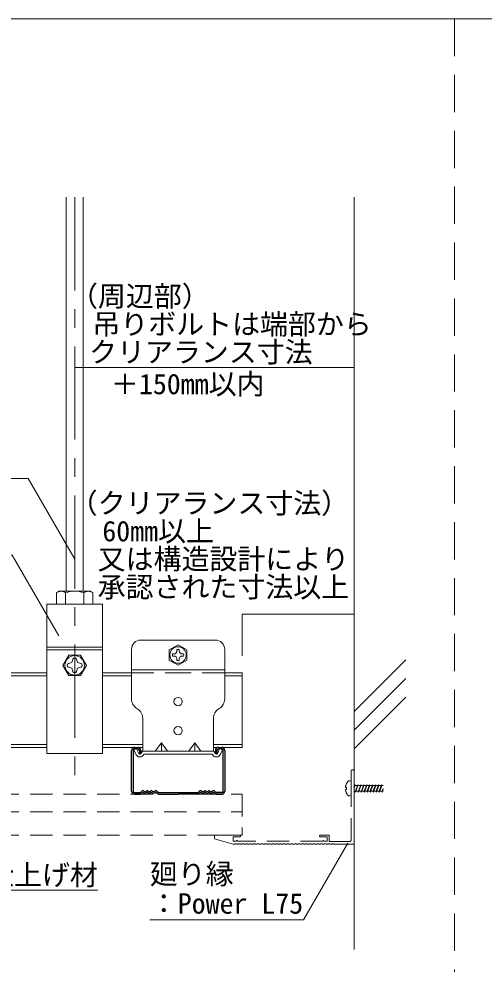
# Model space of a CAD drawing. Units: millimetres on the paper, enlarged 40 times, with parts at other scales. Extents: x -7800 to 7800, y -5578 to 5491.
# Drawn here: x 1333 to 2332, y -4428 to -2400 of the extents above; entities that cross this region are included whole.
import ezdxf
from ezdxf.enums import TextEntityAlignment as Align

# ---------------------------------------------------------------- set-up
doc = ezdxf.new("R2010")
doc.units = ezdxf.units.MM
doc.header["$LTSCALE"] = 40
for name, pattern in [('CHAIN1', [8, 5, -1, 1, -1]), ('DASHED1', [1.8, 1.2, -0.6]), ('DASHED2', [3, 2, -1])]:
    doc.linetypes.add(name, pattern=pattern)
for name, color, linetype, lineweight in [('7-0_中心線', 4, 'CHAIN1', 9), ('7-1_吊り材', 7, 'Continuous', 18), ('7-2_野縁受け', 3, 'Continuous', 18), ('7-3_野縁', 2, 'Continuous', 25), ('7-5_寸法', 7, 'Continuous', 9), ('7-6_文字', 7, 'Continuous', 18), ('7-9_躯体', 4, 'Continuous', 9), ('7-A_クリップ', 7, 'Continuous', 18), ('7-B_ビス', 3, 'Continuous', 18), ('7-C_パネル', 7, 'DASHED1', 18), ('7-D', 4, 'DASHED1', 9), ('7-F', 3, 'DASHED2', 18), ('F-2_太線１', 3, 'Continuous', 18)]:
    doc.layers.add(name, color=color, linetype=linetype, lineweight=lineweight)
doc.styles.add('ＭＳ ゴシック', font='')
doc.styles.get('ＭＳ ゴシック').set_extended_font_data('MS Gothic')

msp = doc.modelspace()

# ---------------------------------------------------------------- linework, layer by layer
at = {"layer": '7-0_中心線'}
msp.add_line((1452.62, -2782.59), (1452.62, -4059.08), dxfattribs=at)
at = {"layer": '7-1_吊り材'}
for p, q in [((1434.62, -2782.59), (1434.62, -3628.05)), ((1470.62, -2782.59), (1470.62, -3628.05)), ((1418.67, -3628.05), (1413.42, -3631.09)), ((1413.42, -3656.05), (1413.42, -3631.09)), ((1418.67, -3628.05), (1486.56, -3628.05)), ((1433.02, -3656.05), (1433.02, -3631.09)), ((1472.22, -3656.05), (1472.22, -3631.09)), ((1486.56, -3628.05), (1491.82, -3631.09)), ((1491.82, -3656.05), (1491.82, -3631.09)), ((1512.62, -3656.05), (1512.62, -3976.05)), ((1392.62, -3748.05), (1512.62, -3748.05)), ((1392.62, -3753.59), (1512.62, -3753.59)), ((1512.62, -3976.05), (1392.62, -3976.05))]:
    msp.add_line(p, q, dxfattribs=at)
at = {"layer": '7-1_吊り材', "color": 4, "lineweight": 9}
for p, q in [((1439.91, -3765.25), (1427.21, -3787.25)), ((1465.32, -3765.25), (1439.91, -3765.25)), ((1478.02, -3787.25), (1465.32, -3765.25)), ((1427.21, -3787.25), (1439.91, -3809.25)), ((1446.62, -3781.25), (1439.45, -3783.43)), ((1446.62, -3793.25), (1439.45, -3791.08)), ((1446.62, -3781.25), (1448.79, -3774.09)), ((1446.62, -3793.25), (1448.79, -3800.41)), ((1458.62, -3781.25), (1456.44, -3774.09)), ((1458.62, -3793.25), (1456.44, -3800.41)), ((1458.62, -3781.25), (1465.78, -3783.43)), ((1458.62, -3793.25), (1465.78, -3791.08)), ((1465.32, -3809.25), (1478.02, -3787.25)), ((1439.91, -3809.25), (1465.32, -3809.25))]:
    msp.add_line(p, q, dxfattribs=at)
at = {"layer": '7-1_吊り材'}
msp.add_lwpolyline([(1392.62, -3976.05), (1392.62, -3656.05), (1512.62, -3656.05)], dxfattribs=at)
at = {"layer": '7-1_吊り材', "color": 4, "lineweight": 9}
msp.add_circle((1452.62, -3787.25), 20.95, dxfattribs=at)
at = {"layer": '7-1_吊り材'}
for centre, radius, start, end in [((1426.23, -3655.14), 27.25, 96.34294, 118.04132), ((1422.55, -3647.56), 19.52, 57.57118, 88.04459), ((1452.62, -3692.92), 64.86, 72.41205, 107.58797), ((1482.68, -3647.56), 19.52, 91.95543, 122.42883), ((1479.01, -3655.14), 27.25, 61.95869, 83.65707)]:
    msp.add_arc(centre, radius, start, end, dxfattribs=at)
at = {"layer": '7-1_吊り材', "color": 4, "lineweight": 9}
for centre, start, end in [((1452.62, -3775.25), 16.8745, 163.12552), ((1440.62, -3787.25), 106.8745, 253.12552), ((1464.62, -3787.25), 286.8745, 73.12552), ((1452.62, -3799.25), 196.8745, 343.12552)]:
    msp.add_arc(centre, 4, start, end, dxfattribs=at)
at = {"layer": '7-2_野縁受け'}
for p, q in [((562.76, -3803.25), (1392.62, -3803.25)), ((562.76, -3809.65), (1392.62, -3809.65)), ((1512.62, -3803.25), (1574.73, -3803.25)), ((1512.62, -3809.65), (1574.73, -3809.65)), ((1774.73, -3803.25), (1812.62, -3803.25)), ((1774.73, -3809.65), (1812.62, -3809.65)), ((1812.62, -3963.25), (1812.62, -3803.25)), ((538.77, -3956.85), (1392.62, -3956.85)), ((538.77, -3963.25), (1392.62, -3963.25)), ((1512.62, -3956.85), (1598.73, -3956.85)), ((1512.62, -3963.25), (1598.73, -3963.25)), ((1750.73, -3963.25), (1812.62, -3963.25)), ((1750.74, -3956.85), (1812.62, -3956.85))]:
    msp.add_line(p, q, dxfattribs=at)
at = {"layer": '7-3_野縁'}
for p, q in [((1574.73, -4056.85), (1574.73, -3969.65)), ((1577.93, -3969.65), (1577.93, -4056.85)), ((1581.13, -3963.25), (1588.33, -3963.25)), ((1588.33, -3966.45), (1581.13, -3966.45)), ((1591.53, -3969.65), (1591.53, -3975.25)), ((1591.53, -3975.25), (1594.73, -3975.25)), ((1594.73, -3969.65), (1594.73, -3975.25)), ((1754.73, -3969.65), (1754.73, -3975.25)), ((1757.93, -3975.25), (1754.73, -3975.25)), ((1757.93, -3969.65), (1757.93, -3975.25)), ((1761.13, -3963.25), (1768.33, -3963.25)), ((1768.33, -3966.45), (1761.13, -3966.45)), ((1771.53, -4056.85), (1771.53, -3969.65)), ((1774.73, -3969.65), (1774.73, -4056.85)), ((1597.34, -4056.64), (1594.51, -4059.47)), ((1628.17, -4056.64), (1631, -4059.47)), ((1721.34, -4056.64), (1718.52, -4059.47)), ((1752.17, -4056.64), (1755, -4059.47)), ((1593.1, -4063.25), (1578.76, -4063.25)), ((1581.13, -4060.05), (1593.1, -4060.05)), ((1581.13, -4063.25), (1593.1, -4063.25)), ((1598.76, -4059.25), (1595.93, -4062.08)), ((1598.76, -4059.25), (1595.93, -4062.08)), ((1626.76, -4059.25), (1629.58, -4062.08)), ((1632.35, -4063.25), (1674.7, -4063.25)), ((1632.41, -4060.05), (1717.1, -4060.05)), ((1717.04, -4063.25), (1674.7, -4063.25)), ((1722.76, -4059.25), (1719.93, -4062.08)), ((1750.76, -4059.25), (1753.59, -4062.08)), ((1750.76, -4059.25), (1753.59, -4062.08)), ((1768.33, -4060.05), (1756.41, -4060.05)), ((1768.33, -4063.25), (1756.41, -4063.25)), ((1756.41, -4063.25), (1770.76, -4063.25))]:
    msp.add_line(p, q, dxfattribs=at)
for centre, radius, start, end in [((1581.13, -3969.65), 6.4, 90, 180), ((1581.13, -3969.65), 3.2, 90, 180), ((1588.33, -3969.65), 6.4, 0.00699, 90), ((1588.33, -3969.65), 3.2, 0.00699, 90), ((1761.13, -3969.65), 6.4, 90, 180), ((1761.13, -3969.65), 3.2, 90, 180), ((1768.33, -3969.65), 6.4, 0, 90), ((1768.33, -3969.65), 3.2, 0, 90), ((1581.13, -4056.85), 6.4, 180, 270), ((1581.13, -4056.85), 3.2, 180, 270), ((1598.76, -4058.05), 2, 46.39717, 135), ((1603.76, -4052.8), 5.25, 226.39717, 313.60281), ((1608.76, -4058.05), 2, 36.86989, 133.60281), ((1612.76, -4055.05), 3, 216.86989, 323.1301), ((1616.76, -4058.05), 2, 46.39717, 143.1301), ((1621.76, -4052.8), 5.25, 226.39717, 313.60281), ((1626.76, -4058.05), 2, 44.99998, 133.60281), ((1722.76, -4058.05), 2, 46.39719, 135.00002), ((1727.76, -4052.8), 5.25, 226.39719, 313.60283), ((1732.76, -4058.05), 2, 36.8699, 133.60283), ((1736.76, -4055.05), 3, 216.8699, 323.13011), ((1740.76, -4058.05), 2, 46.39719, 143.13011), ((1745.76, -4052.8), 5.25, 226.39719, 313.60283), ((1750.76, -4058.05), 2, 45, 133.60283), ((1768.33, -4056.85), 6.4, 270, 0), ((1768.33, -4056.85), 3.2, 270, 0), ((1593.1, -4058.05), 2, 270, 314.99998), ((1593.1, -4059.25), 4, 270, 314.99998), ((1593.1, -4059.25), 4, 270, 315), ((1603.76, -4054), 7.25, 226.39717, 313.60281), ((1612.76, -4056.25), 5, 216.86989, 323.1301), ((1621.76, -4054), 7.25, 226.39717, 313.60281), ((1632.41, -4059.25), 4, 225, 270), ((1632.41, -4058.05), 2, 225, 270), ((1717.1, -4058.05), 2, 270, 315), ((1717.1, -4059.25), 4, 270, 315), ((1727.76, -4054), 7.25, 226.39719, 313.60283), ((1736.76, -4056.25), 5, 216.8699, 323.13011), ((1745.76, -4054), 7.25, 226.39719, 313.60283), ((1756.41, -4059.25), 4, 225.00002, 270), ((1756.41, -4059.25), 4, 225, 270), ((1756.41, -4058.05), 2, 225.00002, 270)]:
    msp.add_arc(centre, radius, start, end, dxfattribs=at)
at = {"layer": '7-5_寸法', "color": 4}
for p, q in [((1452.62, -3147.91), (2052.62, -3147.91)), ((2052.62, -3234.57), (2052.62, -3147.91)), ((1812.62, -3677.29), (1812.62, -3766.67)), ((1812.62, -3677.29), (2052.62, -3677.29))]:
    msp.add_line(p, q, dxfattribs=at)
at = {"layer": '7-6_文字'}
for p, q in [((543.02, -3386.23), (1353.02, -3386.23)), ((1353.02, -3386.23), (1453.02, -3559.43)), ((1262.41, -4269.98), (1502.41, -4269.98))]:
    msp.add_line(p, q, dxfattribs=at)
for points in [[(724.71, -3550.55), (1318.26, -3550.55), (1418.26, -3723.75)], [(1613.98, -4333.37), (1943.98, -4333.37), (2039.19, -4168.47)]]:
    msp.add_lwpolyline(points, dxfattribs=at)
at = {"layer": '7-9_躯体'}
for p, q in [((2052.62, -2782.59), (2052.62, -4397.15)), ((2052.62, -3886.42), (2163.65, -3775.38)), ((2052.62, -3926.42), (2163.65, -3815.38)), ((2052.62, -3966.42), (2163.65, -3855.38))]:
    msp.add_line(p, q, dxfattribs=at)
at = {"layer": '7-A_クリップ'}
for p, q in [((1574.73, -3752.85), (1574.73, -3859.26)), ((1594.73, -3732.85), (1674.73, -3732.85)), ((1754.73, -3732.85), (1674.73, -3732.85)), ((1774.73, -3752.85), (1774.73, -3859.26)), ((1574.73, -3796.85), (1674.73, -3796.85)), ((1774.73, -3796.85), (1674.73, -3796.85)), ((1586.38, -3879.84), (1587.07, -3880.26)), ((1763.07, -3879.84), (1762.38, -3880.26)), ((1598.73, -3900.84), (1598.73, -3971.25)), ((1750.73, -3900.84), (1750.73, -3971.25)), ((1638.73, -3953.36), (1625.73, -3971.25)), ((1638.73, -3953.36), (1651.73, -3971.25)), ((1638.73, -3953.36), (1638.73, -3971.25)), ((1710.73, -3953.36), (1697.73, -3971.25)), ((1710.73, -3953.36), (1710.73, -3971.25)), ((1710.73, -3953.36), (1723.73, -3971.25)), ((1583.61, -3966.45), (1579.41, -3968.55)), ((1584.74, -3979.23), (1579.41, -3968.55)), ((1590.47, -3976.38), (1585.52, -3966.45)), ((1593.75, -3976.82), (1598.73, -3971.25)), ((1598.73, -3971.25), (1674.73, -3971.25)), ((1750.74, -3971.25), (1674.74, -3971.25)), ((1755.72, -3976.82), (1750.74, -3971.25)), ((1759, -3976.38), (1763.94, -3966.45)), ((1764.72, -3979.23), (1770.05, -3968.55)), ((1765.85, -3966.45), (1770.05, -3968.55)), ((1598.51, -3981.09), (1601.59, -3977.65)), ((1601.59, -3977.65), (1674.73, -3977.65)), ((1747.88, -3977.65), (1674.74, -3977.65)), ((1750.95, -3981.09), (1747.88, -3977.65))]:
    msp.add_line(p, q, dxfattribs=at)
at = {"layer": '7-A_クリップ', "linetype": 'DASHED1'}
for p in [(1574.73, -3803.25), (1774.73, -3803.25)]:
    msp.add_line(p, (1674.73, -3803.25), dxfattribs=at)
at = {"layer": '7-A_クリップ'}
for centre in [(1674.74, -3864.85), (1674.74, -3927.25)]:
    msp.add_circle(centre, 9, dxfattribs=at)
for centre, radius, start, end in [((1594.73, -3752.85), 20, 90, 180), ((1754.73, -3752.85), 20, 0, 90), ((1598.73, -3859.26), 24, 180, 239.03689), ((1750.73, -3859.26), 24, 300.96311, 0), ((1574.73, -3900.84), 24, 0, 59.03689), ((1774.73, -3900.84), 24, 120.96311, 180), ((1592.26, -3975.48), 8.4, 206.5, 318.15813), ((1592.26, -3975.48), 2, 206.5, 318.15813), ((1757.21, -3975.48), 8.4, 221.84187, 333.5), ((1757.21, -3975.48), 2, 221.84187, 333.5)]:
    msp.add_arc(centre, radius, start, end, dxfattribs=at)
at = {"layer": '7-B_ビス'}
for p, q in [((1674.73, -3742.85), (1655.68, -3753.85)), ((1674.73, -3742.85), (1693.78, -3753.85)), ((1655.68, -3753.85), (1655.68, -3775.85)), ((1662.97, -3762.45), (1665.33, -3762.45)), ((1662.97, -3767.25), (1665.33, -3767.25)), ((1672.33, -3753.1), (1672.33, -3755.32)), ((1677.13, -3753.1), (1677.13, -3755.32)), ((1677.13, -3753.1), (1677.13, -3756.36)), ((1686.49, -3762.45), (1684.14, -3762.45)), ((1686.49, -3767.25), (1684.14, -3767.25)), ((1693.78, -3753.85), (1693.78, -3775.85)), ((1674.73, -3786.85), (1655.68, -3775.85)), ((1672.33, -3776.61), (1672.33, -3774.39)), ((1674.73, -3786.85), (1693.78, -3775.85)), ((1677.13, -3776.61), (1677.13, -3773.35)), ((1677.13, -3776.61), (1677.13, -3774.39))]:
    msp.add_line(p, q, dxfattribs=at)
at = {"layer": '7-B_ビス', "color": 4, "linetype": 'DASHED1', "lineweight": 9}
for p, q in [((2040.22, -4035.25), (2043.22, -4035.25)), ((2043.22, -4035.25), (2046.22, -4036.25)), ((2046.22, -4036.25), (2046.22, -4066.25)), ((2036.22, -4049.25), (2034.3, -4049.25)), ((2036.22, -4053.25), (2034.3, -4053.25)), ((2036.22, -4049.25), (2036.22, -4053.25)), ((2053.37, -4045.25), (2052.61, -4047.33)), ((2053.52, -4045.05), (2052.62, -4045.05)), ((2054.61, -4045.25), (2052.62, -4050.71)), ((2054.8, -4043.25), (2053.37, -4045.25)), ((2054.8, -4043.25), (2054.61, -4045.25)), ((2059.92, -4045.05), (2054.63, -4045.05)), ((2059.77, -4045.25), (2055.4, -4057.25)), ((2061.01, -4045.25), (2056.63, -4057.25)), ((2061.2, -4043.25), (2059.77, -4045.25)), ((2061.2, -4043.25), (2061.01, -4045.25)), ((2066.32, -4045.05), (2061.03, -4045.05)), ((2066.17, -4045.25), (2061.8, -4057.25)), ((2067.41, -4045.25), (2063.03, -4057.25)), ((2067.6, -4043.25), (2066.17, -4045.25)), ((2067.6, -4043.25), (2067.41, -4045.25)), ((2072.72, -4045.05), (2067.43, -4045.05)), ((2072.57, -4045.25), (2068.2, -4057.25)), ((2073.81, -4045.25), (2069.43, -4057.25)), ((2074, -4043.25), (2072.57, -4045.25)), ((2074, -4043.25), (2073.81, -4045.25)), ((2079.12, -4045.05), (2073.83, -4045.05)), ((2078.97, -4045.25), (2074.6, -4057.25)), ((2080.21, -4045.25), (2075.83, -4057.25)), ((2080.4, -4043.25), (2078.97, -4045.25)), ((2080.4, -4043.25), (2080.21, -4045.25)), ((2085.52, -4045.05), (2080.23, -4045.05)), ((2085.37, -4045.25), (2081, -4057.25)), ((2086.61, -4045.25), (2082.23, -4057.25)), ((2086.8, -4043.25), (2085.37, -4045.25)), ((2086.8, -4043.25), (2086.61, -4045.25)), ((2091.92, -4045.05), (2086.63, -4045.05)), ((2091.77, -4045.25), (2087.4, -4057.25)), ((2093.01, -4045.25), (2088.63, -4057.25)), ((2093.2, -4043.25), (2091.77, -4045.25)), ((2093.2, -4043.25), (2093.01, -4045.25)), ((2098.32, -4045.05), (2093.03, -4045.05)), ((2098.17, -4045.25), (2093.8, -4057.25)), ((2099.41, -4045.25), (2095.03, -4057.25)), ((2099.6, -4043.25), (2098.17, -4045.25)), ((2099.6, -4043.25), (2099.41, -4045.25)), ((2104.72, -4045.05), (2099.43, -4045.05)), ((2104.57, -4045.25), (2100.2, -4057.25)), ((2105.81, -4045.25), (2101.43, -4057.25)), ((2106, -4043.25), (2104.57, -4045.25)), ((2106, -4043.25), (2105.81, -4045.25)), ((2111.12, -4045.05), (2105.83, -4045.05)), ((2110.97, -4045.25), (2106.6, -4057.25)), ((2112.21, -4045.25), (2107.83, -4057.25)), ((2112.4, -4043.25), (2110.97, -4045.25)), ((2112.4, -4043.25), (2112.21, -4045.25)), ((2112.23, -4045.05), (2115.21, -4045.05)), ((2113, -4057.25), (2115.21, -4051.17)), ((2114.23, -4057.25), (2115.21, -4054.56)), ((2043.22, -4067.25), (2040.22, -4067.25)), ((2046.22, -4066.25), (2043.22, -4067.25)), ((2055.38, -4057.45), (2052.62, -4057.45)), ((2056.63, -4057.25), (2055.2, -4059.25)), ((2055.4, -4057.25), (2055.2, -4059.25)), ((2061.78, -4057.45), (2056.49, -4057.45)), ((2063.03, -4057.25), (2061.6, -4059.25)), ((2061.8, -4057.25), (2061.6, -4059.25)), ((2068.18, -4057.45), (2062.89, -4057.45)), ((2069.43, -4057.25), (2068, -4059.25)), ((2068.2, -4057.25), (2068, -4059.25)), ((2074.58, -4057.45), (2069.29, -4057.45)), ((2075.83, -4057.25), (2074.4, -4059.25)), ((2074.6, -4057.25), (2074.4, -4059.25)), ((2080.98, -4057.45), (2075.69, -4057.45)), ((2082.23, -4057.25), (2080.8, -4059.25)), ((2081, -4057.25), (2080.8, -4059.25)), ((2087.38, -4057.45), (2082.09, -4057.45)), ((2088.63, -4057.25), (2087.2, -4059.25)), ((2087.4, -4057.25), (2087.2, -4059.25)), ((2093.78, -4057.45), (2088.49, -4057.45)), ((2095.03, -4057.25), (2093.6, -4059.25)), ((2093.8, -4057.25), (2093.6, -4059.25)), ((2100.18, -4057.45), (2094.89, -4057.45)), ((2101.43, -4057.25), (2100, -4059.25)), ((2100.2, -4057.25), (2100, -4059.25)), ((2106.58, -4057.45), (2101.29, -4057.45)), ((2107.83, -4057.25), (2106.4, -4059.25)), ((2106.6, -4057.25), (2106.4, -4059.25)), ((2112.98, -4057.45), (2107.69, -4057.45)), ((2114.23, -4057.25), (2112.8, -4059.25)), ((2113, -4057.25), (2112.8, -4059.25)), ((2114.09, -4057.45), (2115.21, -4057.45))]:
    msp.add_line(p, q, dxfattribs=at)
at = {"layer": '7-B_ビス'}
msp.add_circle((1674.73, -3764.85), 17.6, dxfattribs=at)
for centre, radius, start, end in [((1674.73, -3764.85), 12, 78.46303, 101.53696), ((1674.73, -3764.85), 12, 168.46303, 191.51331), ((1665.96, -3756.07), 6.42, 264.36299, 6.67345), ((1665.96, -3773.64), 6.42, 353.32654, 95.63699), ((1683.51, -3756.07), 6.42, 173.32654, 275.63699), ((1683.51, -3773.64), 6.42, 84.36299, 186.67345), ((1674.73, -3764.85), 12, 348.48668, 11.53696), ((1674.73, -3764.85), 12, 258.46303, 281.53696)]:
    msp.add_arc(centre, radius, start, end, dxfattribs=at)
at = {"layer": '7-B_ビス', "color": 4, "linetype": 'DASHED1', "lineweight": 9}
for start, end in [(138.88799, 175.28544), (184.71456, 221.11232)]:
    msp.add_arc((2058.55, -4051.25), 24.33, start, end, dxfattribs=at)
at = {"layer": '7-C_パネル'}
for p, q in [((204.76, -4063.25), (1812.62, -4063.25)), ((1812.62, -4063.25), (1812.62, -4151.25)), ((204.76, -4101.25), (1812.62, -4101.25)), ((204.76, -4151.25), (1812.62, -4151.25))]:
    msp.add_line(p, q, dxfattribs=at)
at = {"layer": '7-D'}
for p, q in [((2046.22, -4050.05), (2046.22, -4014.45)), ((2046.22, -4162.85), (2046.22, -4052.45)), ((1752.62, -4151.25), (1806.62, -4151.25)), ((1752.62, -4159.25), (1752.62, -4151.25)), ((1997.42, -4151.25), (1980.62, -4151.25)), ((1994.62, -4155.25), (1980.62, -4155.25)), ((1994.62, -4164.45), (1994.62, -4155.25)), ((1999.42, -4164.85), (1999.42, -4153.25)), ((1792.62, -4171.25), (1752.62, -4159.25)), ((1792.62, -4164.45), (1799.42, -4164.45)), ((1795.76, -4171.25), (1792.62, -4171.25)), ((1803.76, -4171.25), (1801.47, -4171.25)), ((1985.42, -4164.45), (1801.82, -4164.45)), ((1811.76, -4171.25), (1809.47, -4171.25)), ((1819.76, -4171.25), (1817.47, -4171.25)), ((1827.76, -4171.25), (1825.47, -4171.25)), ((1835.76, -4171.25), (1833.47, -4171.25)), ((1843.76, -4171.25), (1841.47, -4171.25)), ((1851.76, -4171.25), (1849.47, -4171.25)), ((1859.76, -4171.25), (1857.47, -4171.25)), ((1867.76, -4171.25), (1865.47, -4171.25)), ((1875.76, -4171.25), (1873.47, -4171.25)), ((1883.76, -4171.25), (1881.47, -4171.25)), ((1891.76, -4171.25), (1889.47, -4171.25)), ((1899.76, -4171.25), (1897.47, -4171.25)), ((1907.76, -4171.25), (1905.47, -4171.25)), ((1915.76, -4171.25), (1913.47, -4171.25)), ((1923.76, -4171.25), (1921.47, -4171.25)), ((1931.76, -4171.25), (1929.47, -4171.25)), ((1939.76, -4171.25), (1937.47, -4171.25)), ((1947.76, -4171.25), (1945.47, -4171.25)), ((1955.76, -4171.25), (1953.47, -4171.25)), ((1963.76, -4171.25), (1961.47, -4171.25)), ((1971.76, -4171.25), (1969.47, -4171.25)), ((1979.76, -4171.25), (1977.47, -4171.25)), ((1987.76, -4171.25), (1985.47, -4171.25)), ((1994.62, -4164.45), (1987.82, -4164.45)), ((1995.76, -4171.25), (1993.47, -4171.25)), ((1999.42, -4164.85), (2044.22, -4164.85)), ((2003.76, -4171.25), (2001.47, -4171.25)), ((2009.47, -4171.25), (2050.62, -4171.25))]:
    msp.add_line(p, q, dxfattribs=at)
msp.add_lwpolyline([(1792.62, -4164.45), (1792.62, -4155.25), (1806.62, -4155.25)], dxfattribs=at)
for centre, radius, start, end in [((2049.42, -4014.45), 3.2, 0, 180), ((1806.62, -4153.25), 2, 270, 90), ((1980.62, -4153.25), 2, 90, 270), ((1997.42, -4153.25), 2, 0, 90), ((1798.62, -4174.05), 4, 44.427, 135.573), ((1800.62, -4164.45), 1.2, 0, 180), ((1806.62, -4174.05), 4, 44.427, 135.573), ((1814.62, -4174.05), 4, 44.427, 135.573), ((1822.62, -4174.05), 4, 44.427, 135.573), ((1830.62, -4174.05), 4, 44.427, 135.573), ((1838.62, -4174.05), 4, 44.427, 135.573), ((1846.62, -4174.05), 4, 44.427, 135.573), ((1854.62, -4174.05), 4, 44.427, 135.573), ((1862.62, -4174.05), 4, 44.427, 135.573), ((1870.62, -4174.05), 4, 44.427, 135.573), ((1878.62, -4174.05), 4, 44.427, 135.573), ((1886.62, -4174.05), 4, 44.427, 135.573), ((1894.62, -4174.05), 4, 44.427, 135.573), ((1902.62, -4174.05), 4, 44.427, 135.573), ((1910.62, -4174.05), 4, 44.427, 135.573), ((1918.62, -4174.05), 4, 44.427, 135.573), ((1926.62, -4174.05), 4, 44.427, 135.573), ((1934.62, -4174.05), 4, 44.427, 135.573), ((1942.62, -4174.05), 4, 44.427, 135.573), ((1950.62, -4174.05), 4, 44.427, 135.573), ((1958.62, -4174.05), 4, 44.427, 135.573), ((1966.62, -4174.05), 4, 44.427, 135.573), ((1974.62, -4174.05), 4, 44.427, 135.573), ((1982.62, -4174.05), 4, 44.427, 135.573), ((1986.62, -4164.45), 1.2, 360, 180), ((1990.62, -4174.05), 4, 44.427, 135.573), ((1998.62, -4174.05), 4, 44.427, 135.573), ((2006.62, -4174.05), 4, 44.427, 135.573), ((2044.22, -4162.85), 2, 270, 0), ((2050.62, -4169.25), 2, 270, 0)]:
    msp.add_arc(centre, radius, start, end, dxfattribs=at)
at = {"layer": '7-F'}
msp.add_line((2268.38, -2399.73), (2268.38, -4783.77), dxfattribs=at)
at = {"layer": 'F-2_太線１'}
msp.add_line((78.17, -2399.73), (4458.58, -2399.73), dxfattribs=at)

# ---------------------------------------------------------------- texts
at = {"layer": '7-5_寸法', "style": 'ＭＳ ゴシック'}
for s, p in [('（周辺部）', (1442.62, -3029.91)), ('\u3000吊りボルトは端部から', (1430.62, -3089.91)), ('\u3000クリアランス寸法', (1423.62, -3149.91)), ('\u3000＋150mm以内', (1470.62, -3218.42)), ('（クリアランス寸法）', (1442.01, -3474.16)), ('\u300060mm以上', (1452.01, -3534.16)), ('\u3000又は構造設計により', (1442.01, -3594.16)), ('\u3000承認された寸法以上', (1442.01, -3654.16))]:
    msp.add_text(s, height=43.99, dxfattribs=at).set_placement(p, align=Align.BOTTOM_LEFT)
at = {"layer": '7-6_文字', "style": 'ＭＳ ゴシック'}
for s, p in [('仕上げ材', (1262.41, -4271.98)), ('廻り縁', (1613.98, -4269.98)), ('：Power L75', (1613.98, -4333.37))]:
    msp.add_text(s, height=43.99, dxfattribs=at).set_placement(p, align=Align.BOTTOM_LEFT)

doc.saveas('drawing.dxf')
